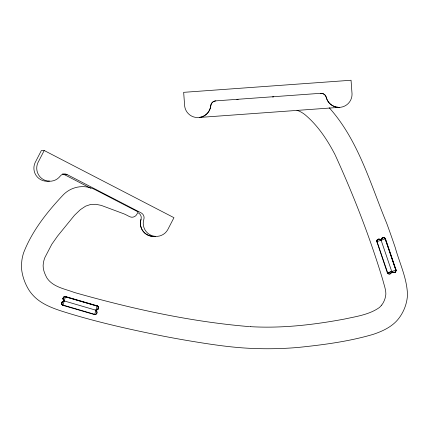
<?xml version="1.0" encoding="UTF-8"?>
<svg xmlns="http://www.w3.org/2000/svg" width="429" height="429" viewBox="0 0 429 429"><rect width="100%" height="100%" fill="white"/><g stroke="black" fill="none" stroke-linecap="round" stroke-linejoin="round"><path stroke-width="0.64" d="M66.827 174.415L141.168 212.897A5.416 5.411 -90 0 1 143.838 219.342A13.101 13.095 -90 0 0 167.626 229.912L173.949 217.68L44.208 150.515L37.886 162.747A13.101 13.095 -90 0 0 60.248 176.067A5.416 5.411 -90 0 1 67.047 174.528L64.216 174.528A5.416 5.411 -90 0 0 62.473 173.976M381.713 305.094L379.601 307.336A15.68 15.68 0 0 1 379.247 307.62C369.187 314.682 356.558 316.414 344.814 318.994C313.749 324.817 282.105 328.507 250.456 326.667M395.844 270.088L385.188 238.814L377.027 241.586L387.666 272.865L392.278 271.3A1.893 1.893 0 0 0 394.701 272.184A1.893 1.893 0 0 0 395.758 269.83M387.666 272.865L395.833 270.136L385.188 238.814M236.851 99.528L238.149 99.437M272.458 96.959L273.756 96.863M44.208 150.515L41.377 150.515L35.055 162.747A13.101 13.095 -90 0 0 49.485 181.022M250.316 326.657L249.458 326.614M248.89 326.582C189.72 321.621 131.376 308.666 74.335 292.471C64.977 288.894 53.169 287.13 47.077 278.201A17.509 17.509 0 0 1 46.884 277.89C44.439 273.418 42.396 268.205 43.367 263.031A28.18 28.18 0 0 1 44.9 257.507L51.802 244.267L57.69 235.902A6.596 6.596 0 0 1 58.001 235.548L74.517 215.245L80.368 209.642L85.661 206.135L90.707 204.445L95.812 204.29L101.287 205.4L123.091 213.535A27.07 27.07 0 0 1 126.271 214.934L129.558 216.634A5.416 5.416 0 0 0 136.856 214.312L138.1 211.91L95.109 189.666A27.07 27.07 0 0 0 63.664 194.444C47.458 211.567 32.159 230.673 23.584 252.858A47.78 47.78 0 0 0 21.906 260.097L21.477 264.586A34.829 34.829 0 0 0 21.627 269.396C22.453 276.517 24.936 283.43 28.641 289.559A38.39 38.39 0 0 0 31.885 294.004C39.077 302.718 49.85 307.164 60.28 310.682C94.198 321.552 129.043 329.316 163.948 336.272A1160.82 1160.82 0 0 0 188.792 340.76C209.4 344.171 230.1 347.436 250.997 348.369A359.255 359.255 0 0 0 285.575 348.3A351.877 351.877 0 0 0 298.654 347.393C323.713 344.782 348.906 341.5 373.133 334.379C382.845 331.145 392.808 326.512 399.056 318.061A42.696 42.696 0 0 0 407.486 295.249C407.223 278.711 399.597 263.277 395.238 247.576A1019.111 1019.111 0 0 0 386.679 223.219C370.297 183.65 358.413 140.262 329.177 107.706M64.211 300.933L95.919 310.215M63.991 174.415L90.728 188.256M334.47 153.577C326.812 139.028 317.422 125.011 304.703 114.446A27.07 27.07 0 0 0 296.954 110.264M334.652 153.941L335.028 154.713M335.226 155.116L335.424 155.523M335.617 155.931C353.893 196.107 369.964 237.35 382.711 279.622C383.816 284.191 385.961 289.639 385.864 294.058A21.042 21.042 0 0 1 381.703 305.089M381.108 240.197L391.747 271.503M391.216 271.659A1.893 1.893 0 0 1 389.832 273.841A1.893 1.893 0 0 1 387.559 272.619M381.638 240.02A1.893 1.893 0 0 1 383.022 237.838A1.893 1.893 0 0 1 385.296 239.06M377.096 241.849A1.893 1.893 0 0 1 378.153 239.489A1.893 1.893 0 0 1 380.577 240.379M62.157 302.933A1.625 1.625 0 0 1 62.221 302.713M97.909 308.001A1.625 1.625 0 0 1 97.844 308.22M138.336 212.897A5.416 5.411 -90 0 1 141.007 219.342A13.101 13.095 -90 0 0 155.073 236.309A13.101 13.095 90 0 1 141.007 219.342M320.581 93.308A5.416 5.416 0 0 1 326.222 97.404A13.101 13.101 0 0 0 352.043 93.983L351.051 80.25L183.666 92.337L184.658 106.07A13.101 13.101 0 0 0 210.698 105.748A5.416 5.416 0 0 1 215.696 100.879L320.683 93.308A5.416 5.416 0 0 1 326.33 97.404A13.101 13.101 0 0 0 339.21 107.357M215.825 100.879A5.416 5.416 0 0 0 210.827 105.748A13.101 13.101 0 0 1 199.49 117.449L339.237 107.357A13.101 13.101 0 0 1 337.156 107.218M94.444 314.285A1.893 1.893 0 0 0 96.756 313.132A1.893 1.893 0 0 0 95.764 310.746L96.08 309.668A1.893 1.893 0 0 0 98.198 308.194A1.893 1.893 0 0 0 96.879 305.974L65.685 296.852A1.893 1.893 0 0 0 63.374 298.01A1.893 1.893 0 0 0 64.366 300.397M63.251 305.164A1.893 1.893 0 0 1 61.932 302.944A1.893 1.893 0 0 1 64.05 301.469M376.721 241.189L387.301 272.705A2.166 2.166 0 0 0 391.511 271.847L392.154 271.627A2.166 2.166 0 0 0 396.015 269.744L385.526 238.905L384.497 237.746L385.553 238.974A2.166 2.166 0 0 0 381.343 239.832L380.7 240.052A2.166 2.166 0 0 0 376.839 241.935L376.887 240.417L377.944 239.291L379.461 239.151L380.7 240.052L379.697 239.226L378.335 239.146L377.204 239.875L376.726 241.146M381.338 239.645C381.172 239.302 382.046 237.387 383.253 237.521C386.352 237.709 380.523 237.13 381.338 239.618M396.128 270.415C396.074 272.276 396.047 268.549 396.128 270.415M61.62 303.303L62.007 304.585L63.068 305.389L94.369 314.548A2.166 2.166 0 0 0 96.085 310.607L96.278 309.958A2.166 2.166 0 0 0 96.954 305.716L65.76 296.595L64.35 296.659L65.76 296.595A2.166 2.166 0 0 0 64.044 300.531L63.851 301.185A2.166 2.166 0 0 0 63.176 305.427C61.492 305.024 61.079 302.568 62.489 301.614C65.305 300.557 61.245 301.517 61.62 303.303M98.514 307.797C98.085 311.148 98.547 305.368 98.514 307.797M62.988 298.622L63.256 299.71L64.044 300.531L63.229 299.662L62.999 298.471L63.433 297.351L64.382 296.648L63.369 297.442L62.988 298.622M65.412 296.793L62.988 305.067L94.696 314.35L97.158 306.091L65.412 296.793M98.134 309.014L97.866 309.336L98.112 309.046M395.694 271.745L394.771 272.453L393.597 272.576L394.739 272.463L395.672 271.772M97.528 309.609L96.793 309.915L97.506 309.625M96.793 309.915L96.278 309.958L96.761 309.92M96.992 305.727L98.321 306.907L97.029 305.738M393.211 272.469L392.932 272.34L393.184 272.458M392.739 272.227L392.192 271.68L392.712 272.206"/></g></svg>
